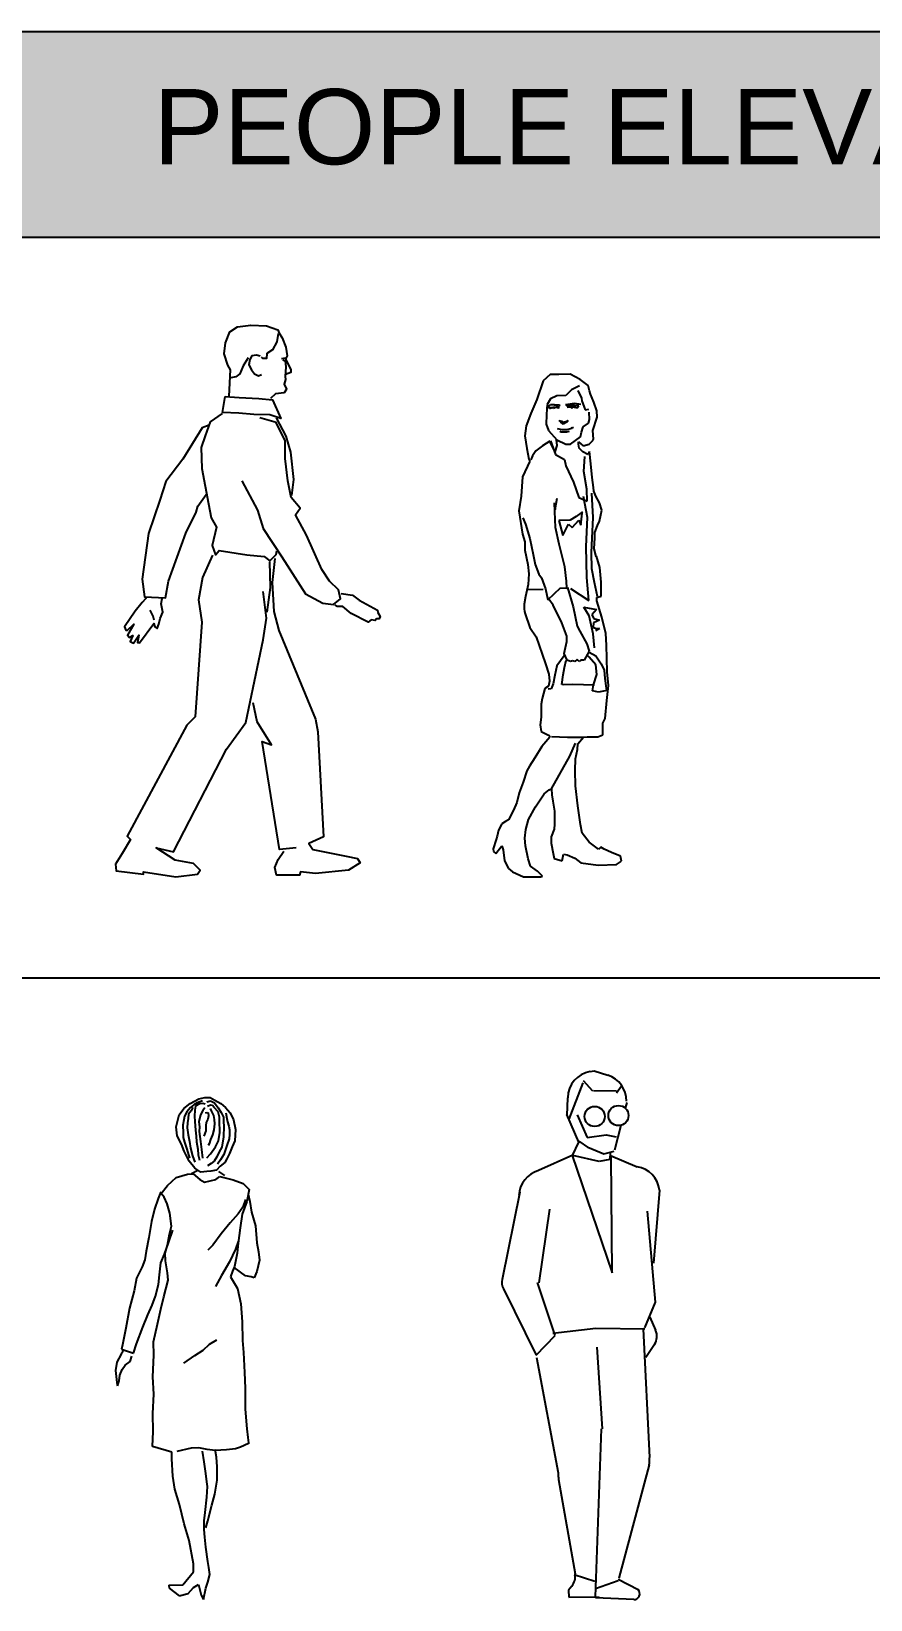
# Model space of a CAD drawing. Header units: millimetres. Extents: x 80073 to 99926, y 37306 to 52946.
# Drawn here: x 88445 to 91232, y 47738 to 52946 of the extents above; entities that cross this region are included whole.
import ezdxf

# ---------------------------------------------------------------- set-up
doc = ezdxf.new("R2010")
doc.units = ezdxf.units.MM
doc.layers.add('www.cad-blocks.net', color=7, linetype='Continuous')
doc.styles.get("Standard").update_dxf_attribs({"font": 'arial.ttf'})

# ---------------------------------------------------------------- blocks, each defined once
blk = doc.blocks.new('A$C05EF372A')
for p, q in [((0.5521, 1.7207), (0.5644, 1.7238)), ((0.5593, 1.7187), (0.5562, 1.7187))]:
    blk.add_line(p, q)
for points in [[(0.3775, 1.5962), (0.3826, 1.684), (0.3734, 1.6993), (0.3611, 1.737), (0.3652, 1.7727), (0.3795, 1.8095), (0.4051, 1.8258), (0.45, 1.8319), (0.5021, 1.8299), (0.5389, 1.8166), (0.544, 1.8054), (0.5542, 1.7901), (0.5664, 1.7585), (0.5705, 1.7299), (0.5644, 1.7187), (0.5828, 1.685), (0.5828, 1.6748), (0.5654, 1.6676)], [(0.5409, 1.8044), (0.5358, 1.7768), (0.5215, 1.7503), (0.5031, 1.738), (0.5021, 1.7207), (0.4909, 1.7207), (0.4847, 1.7258)], [(0.4408, 1.7238), (0.4245, 1.6972), (0.4132, 1.6697), (0.4, 1.6605), (0.3836, 1.6564)], [(0.4806, 1.7289), (0.4684, 1.7319), (0.4531, 1.7299), (0.4469, 1.7176), (0.4428, 1.7003), (0.452, 1.684), (0.4623, 1.6707), (0.4755, 1.6635), (0.4857, 1.6676)], [(0.5562, 1.7166), (0.5634, 1.7135), (0.5664, 1.6931), (0.5634, 1.6615), (0.5644, 1.6513), (0.5603, 1.636), (0.5685, 1.6197), (0.5603, 1.6074), (0.5317, 1.6033), (0.5154, 1.588)], [(0.3542, 1.5388), (0.3145, 1.5107), (0.298, 1.4645), (0.2848, 1.425), (0.2865, 1.3557), (0.3096, 1.2386), (0.3178, 1.1924), (0.336, 1.1611), (0.3211, 1.1), (0.3327, 1.0687), (0.3443, 1.0835), (0.4367, 1.0687), (0.4945, 1.0637), (0.5126, 1.0489), (0.5341, 1.0703), (0.5357, 1.0819)], [(0.4202, 1.3144), (0.4714, 1.2171), (0.4912, 1.1561), (0.5523, 1.0621), (0.6315, 0.94), (0.6893, 0.9087), (0.7239, 0.9038), (0.747, 0.9235), (0.7404, 0.9532), (0.7107, 0.9813), (0.686, 1.0209), (0.6348, 1.1347), (0.5985, 1.2023), (0.6133, 1.2237), (0.5836, 1.26), (0.5721, 1.3144), (0.5638, 1.3887), (0.5638, 1.448), (0.5341, 1.5091), (0.4796, 1.5239)], [(0.5341, 1.5239), (0.5655, 1.4629), (0.582, 1.4101), (0.5919, 1.3194), (0.5853, 1.2666)], [(0.3112, 1.4992), (0.2881, 1.4909), (0.2238, 1.387), (0.1676, 1.3128), (0.1478, 1.2501), (0.1098, 1.1396), (0.0884, 0.9879), (0.0966, 0.9301), (0.166, 0.9268), (0.1759, 0.9813), (0.2337, 1.1413), (0.2683, 1.2105), (0.2733, 1.2303), (0.3013, 1.2699)], [(0.3224, 1.0681), (0.2893, 0.9938), (0.2755, 0.9195), (0.2865, 0.8451), (0.2645, 0.5313), (0.237, 0.5038), (0.0386, 0.1349), (0.0496, 0.1239), (0.022, 0.0771), (0, 0.0413), (0.0028, 0.0193), (0.0937, 0.0083), (0.0937, 0.0165), (0.2011, 0), (0.2728, 0.0083), (0.281, 0.022), (0.259, 0.044), (0.1984, 0.0551), (0.135, 0.0964), (0.1929, 0.0826), (0.3692, 0.4239), (0.4326, 0.512), (0.4904, 0.7873), (0.5015, 0.8589), (0.4904, 0.947)], [(0.5042, 0.8782), (0.5152, 0.9608), (0.5125, 1.0461)], [(0.529, 1.0571), (0.5207, 0.9773), (0.5263, 0.8809), (0.5428, 0.8176), (0.664, 0.5231), (0.6723, 0.4818), (0.6916, 0.1321), (0.642, 0.1101), (0.6558, 0.0908), (0.766, 0.0688), (0.8045, 0.0606), (0.8128, 0.0468), (0.7742, 0.022), (0.664, 0.011), (0.6144, 0.0165), (0.6117, 0.0055), (0.5345, 0.0055), (0.529, 0.0303), (0.54, 0.0578), (0.5593, 0.0853)], [(0.7495, 0.9408), (0.7872, 0.9348), (0.8098, 0.9182), (0.87, 0.8851), (0.8715, 0.8776), (0.879, 0.8641), (0.876, 0.8566), (0.867, 0.8566), (0.8625, 0.8505), (0.8489, 0.8535), (0.8399, 0.846), (0.7827, 0.8746), (0.7556, 0.8972), (0.736, 0.8972), (0.7285, 0.9017)], [(0.1006, 0.9303), (0.1006, 0.9243), (0.0885, 0.9107), (0.0659, 0.8821), (0.0298, 0.8295), (0.0343, 0.8189), (0.0403, 0.8189), (0.0614, 0.8385), (0.0403, 0.8024), (0.0464, 0.7949), (0.0584, 0.8009), (0.0494, 0.7813), (0.0599, 0.7753), (0.078, 0.8024), (0.0735, 0.7783), (0.0795, 0.7768), (0.1277, 0.8415), (0.1307, 0.8295), (0.1382, 0.825), (0.1442, 0.8385), (0.1487, 0.8581), (0.1578, 0.8791), (0.1518, 0.9062), (0.1548, 0.9243)], [(0.1292, 0.852), (0.1257, 0.8659), (0.1156, 0.8851)], [(0.6006, 0.0964), (0.5455, 0.0908), (0.4877, 0.4487), (0.518, 0.4377), (0.4711, 0.5148), (0.4574, 0.5781)]]:
    blk.add_lwpolyline(points)
blk.add_lwpolyline([(0.3642, 1.5952), (0.4112, 1.5921), (0.4766, 1.588), (0.5215, 1.5839), (0.5491, 1.5217), (0.5133, 1.5339), (0.4602, 1.535), (0.4102, 1.539), (0.356, 1.5421)], close=True)
blk = doc.blocks.new('A$C550355B5')
for p, q in [((0.1894, 1.6682), (0.1667, 1.6471)), ((0.2181, 1.6681), (0.1894, 1.6682)), ((0.2559, 1.6696), (0.2181, 1.6681)), ((0.2891, 1.6514), (0.2559, 1.6696)), ((0.1667, 1.6471), (0.1454, 1.5852)), ((0.2603, 1.6167), (0.2421, 1.5986)), ((0.2875, 1.6302), (0.2603, 1.6167)), ((0.2814, 1.6151), (0.2935, 1.5894)), ((0.3162, 1.6317), (0.2891, 1.6514)), ((0.3207, 1.6135), (0.3162, 1.6317)), ((0.1454, 1.5852), (0.1256, 1.5384)), ((0.1801, 1.5685), (0.1786, 1.5534)), ((0.1907, 1.5866), (0.1801, 1.5685)), ((0.1801, 1.5579), (0.1861, 1.564)), ((0.1861, 1.564), (0.1907, 1.5685)), ((0.2119, 1.5971), (0.1907, 1.5866)), ((0.1907, 1.5685), (0.2043, 1.5684)), ((0.2164, 1.5639), (0.1982, 1.5669)), ((0.2043, 1.5684), (0.2209, 1.5669)), ((0.2421, 1.5986), (0.2119, 1.5971)), ((0.2133, 1.5594), (0.2164, 1.5639)), ((0.2209, 1.5669), (0.2194, 1.5624)), ((0.2405, 1.5684), (0.2708, 1.5728)), ((0.2405, 1.5684), (0.2451, 1.5653)), ((0.2451, 1.5653), (0.2496, 1.5638)), ((0.2496, 1.5638), (0.2466, 1.5593)), ((0.2496, 1.5623), (0.2693, 1.5713)), ((0.2662, 1.5638), (0.2496, 1.5623)), ((0.2617, 1.5547), (0.2662, 1.5638)), ((0.2844, 1.5637), (0.2662, 1.5638)), ((0.2708, 1.5728), (0.2919, 1.5698)), ((0.2798, 1.5577), (0.2844, 1.5637)), ((0.2935, 1.5894), (0.295, 1.5803)), ((0.295, 1.5803), (0.3025, 1.5592)), ((0.3237, 1.6029), (0.3207, 1.6135)), ((0.3343, 1.5757), (0.3237, 1.6029)), ((0.3448, 1.547), (0.3343, 1.5757)), ((0.1256, 1.5384), (0.1104, 1.4976)), ((0.177, 1.5337), (0.1769, 1.5035)), ((0.1786, 1.5534), (0.177, 1.5337)), ((0.1861, 1.5579), (0.1997, 1.5594)), ((0.1876, 1.5534), (0.1861, 1.5579)), ((0.1982, 1.5579), (0.1876, 1.5534)), ((0.2012, 1.5549), (0.1982, 1.5579)), ((0.1997, 1.5594), (0.2133, 1.5594)), ((0.2073, 1.5579), (0.2012, 1.5549)), ((0.2194, 1.5563), (0.2073, 1.5579)), ((0.2194, 1.5624), (0.2163, 1.5594)), ((0.2163, 1.5594), (0.2194, 1.5563)), ((0.2193, 1.5155), (0.2268, 1.5125)), ((0.2253, 1.5095), (0.2193, 1.5155)), ((0.2268, 1.5125), (0.2329, 1.5094)), ((0.2329, 1.5094), (0.2419, 1.5124)), ((0.2419, 1.5124), (0.2495, 1.5155)), ((0.2495, 1.5155), (0.2449, 1.5094)), ((0.2466, 1.5593), (0.2617, 1.5608)), ((0.2587, 1.5623), (0.2617, 1.5547)), ((0.2617, 1.5608), (0.2692, 1.5592)), ((0.2692, 1.5592), (0.2798, 1.5577)), ((0.3025, 1.5592), (0.3055, 1.5501)), ((0.3055, 1.5501), (0.3176, 1.5531)), ((0.3175, 1.5062), (0.3205, 1.5183)), ((0.3205, 1.5183), (0.3191, 1.5425)), ((0.331, 1.482), (0.3462, 1.5258)), ((0.3462, 1.5258), (0.3448, 1.547)), ((0.1104, 1.4976), (0.1058, 1.4644)), ((0.1058, 1.4644), (0.1118, 1.4221)), ((0.1769, 1.5035), (0.1844, 1.4824)), ((0.1844, 1.4824), (0.2116, 1.4506)), ((0.2132, 1.4891), (0.2283, 1.4853)), ((0.2267, 1.4762), (0.2222, 1.4792)), ((0.2328, 1.5034), (0.2253, 1.5095)), ((0.2434, 1.4762), (0.2267, 1.4762)), ((0.2283, 1.4853), (0.2449, 1.4852)), ((0.2449, 1.5094), (0.2328, 1.5034)), ((0.2524, 1.4792), (0.2434, 1.4762)), ((0.2449, 1.4852), (0.2615, 1.4897)), ((0.2569, 1.4369), (0.2902, 1.461)), ((0.2615, 1.4897), (0.263, 1.4943)), ((0.263, 1.4943), (0.2645, 1.4882)), ((0.2902, 1.461), (0.2932, 1.4761)), ((0.2932, 1.4761), (0.2993, 1.4942)), ((0.2993, 1.4942), (0.3175, 1.5062)), ((0.334, 1.4533), (0.331, 1.482)), ((0.1118, 1.4221), (0.1193, 1.3873)), ((0.142, 1.4144), (0.1314, 1.3979)), ((0.1647, 1.431), (0.142, 1.4144)), ((0.1889, 1.4461), (0.1647, 1.431)), ((0.2039, 1.4143), (0.1889, 1.4461)), ((0.1904, 1.4476), (0.2069, 1.4022)), ((0.2054, 1.4113), (0.2039, 1.4143)), ((0.2115, 1.4324), (0.2054, 1.4113)), ((0.2101, 1.4506), (0.2115, 1.4324)), ((0.2116, 1.4506), (0.2418, 1.4369)), ((0.2418, 1.4369), (0.2569, 1.4369)), ((0.2841, 1.4368), (0.2841, 1.4444)), ((0.2841, 1.4444), (0.2992, 1.4307)), ((0.2856, 1.4232), (0.2841, 1.4368)), ((0.2976, 1.4111), (0.2856, 1.4232)), ((0.3142, 1.402), (0.2976, 1.4111)), ((0.2992, 1.4307), (0.3188, 1.4367)), ((0.3203, 1.4125), (0.3142, 1.402)), ((0.3188, 1.4367), (0.3309, 1.4488)), ((0.3247, 1.3717), (0.3203, 1.4125)), ((0.3309, 1.4488), (0.334, 1.4533)), ((0.1223, 1.3797), (0.098, 1.3284)), ((0.1193, 1.3873), (0.1223, 1.3797)), ((0.1314, 1.3979), (0.1253, 1.3843)), ((0.2069, 1.4022), (0.2371, 1.3855)), ((0.2371, 1.3855), (0.2416, 1.3644)), ((0.2416, 1.3644), (0.2672, 1.3099)), ((0.302, 1.3461), (0.3051, 1.396)), ((0.3292, 1.3264), (0.3247, 1.3717)), ((0.098, 1.3284), (0.0933, 1.2634)), ((0.2672, 1.3099), (0.2852, 1.26)), ((0.3109, 1.2871), (0.302, 1.3461)), ((0.3336, 1.2931), (0.3292, 1.3264)), ((0.0933, 1.2634), (0.0856, 1.2151)), ((0.2065, 1.2194), (0.2126, 1.2571)), ((0.2852, 1.26), (0.3124, 1.2478)), ((0.3138, 1.1934), (0.3003, 1.263)), ((0.3124, 1.2478), (0.3109, 1.2871)), ((0.3319, 1.1934), (0.3275, 1.2735)), ((0.3351, 1.281), (0.3336, 1.2931)), ((0.3411, 1.2644), (0.3351, 1.281)), ((0.3531, 1.2417), (0.3411, 1.2644)), ((0.0856, 1.2151), (0.0975, 1.138)), ((0.205, 1.2133), (0.2035, 1.242)), ((0.2035, 1.242), (0.2065, 1.2194)), ((0.2079, 1.1604), (0.205, 1.2133)), ((0.2972, 1.2116), (0.276, 1.1965)), ((0.291, 1.1678), (0.2956, 1.2071)), ((0.353, 1.1813), (0.3576, 1.2024)), ((0.3607, 1.2175), (0.3531, 1.2417)), ((0.3576, 1.2024), (0.3607, 1.2175)), ((0.0992, 1.1924), (0.1082, 1.1712)), ((0.1082, 1.1712), (0.1217, 1.1228)), ((0.2199, 1.1045), (0.2079, 1.1604)), ((0.2563, 1.1845), (0.2185, 1.1831)), ((0.2185, 1.1831), (0.232, 1.1332)), ((0.232, 1.1332), (0.2502, 1.1709)), ((0.2502, 1.1709), (0.2623, 1.1603)), ((0.276, 1.1965), (0.2563, 1.1845)), ((0.2623, 1.1603), (0.285, 1.1844)), ((0.285, 1.1844), (0.291, 1.1678)), ((0.309, 1.0967), (0.3138, 1.1934)), ((0.3287, 1.1239), (0.3319, 1.1934)), ((0.3378, 1.1435), (0.3469, 1.1662)), ((0.3469, 1.1662), (0.353, 1.1813)), ((0.0975, 1.138), (0.105, 1.1123)), ((0.105, 1.1123), (0.105, 1.0851)), ((0.1217, 1.1228), (0.1337, 1.0699)), ((0.2378, 1.0289), (0.2199, 1.1045)), ((0.3118, 0.994), (0.309, 1.0967)), ((0.3271, 1.0771), (0.3287, 1.1239)), ((0.3362, 1.0891), (0.3378, 1.1254)), ((0.3378, 1.1254), (0.3378, 1.1435)), ((0.105, 1.0851), (0.1154, 1.0367)), ((0.1337, 1.0699), (0.1396, 1.0367)), ((0.3285, 1.0226), (0.3271, 1.0771)), ((0.3422, 1.0634), (0.3362, 1.0891)), ((0.3437, 1.0649), (0.3422, 1.0634)), ((0.3542, 1.0271), (0.3437, 1.0649)), ((0.1154, 1.0367), (0.1184, 1.0065)), ((0.1184, 1.0065), (0.1168, 0.9702)), ((0.1396, 1.0367), (0.1516, 1.0049)), ((0.1516, 1.0049), (0.1607, 0.9928)), ((0.1607, 0.9928), (0.1742, 0.9565)), ((0.2438, 0.982), (0.2378, 1.0289)), ((0.3177, 0.9169), (0.3118, 0.994)), ((0.3374, 0.9773), (0.3285, 1.0226)), ((0.3586, 0.9788), (0.3542, 1.0271)), ((0.1168, 0.9702), (0.1077, 0.931)), ((0.1153, 0.9536), (0.1666, 0.955)), ((0.1742, 0.9565), (0.1817, 0.9202)), ((0.1817, 0.9202), (0.2241, 0.9594)), ((0.2241, 0.9594), (0.2452, 0.9579)), ((0.2452, 0.9579), (0.2438, 0.982)), ((0.2467, 0.9609), (0.2662, 0.8959)), ((0.2573, 0.9578), (0.3177, 0.9169)), ((0.3464, 0.9304), (0.3374, 0.9773)), ((0.3585, 0.9319), (0.3586, 0.9788)), ((0.1077, 0.931), (0.1038, 0.9057)), ((0.1998, 0.902), (0.1847, 0.9217)), ((0.2283, 0.843), (0.1998, 0.902)), ((0.2662, 0.8959), (0.2797, 0.8324)), ((0.3191, 0.867), (0.301, 0.8958)), ((0.301, 0.8958), (0.3433, 0.8881)), ((0.3433, 0.8881), (0.3281, 0.87)), ((0.3449, 0.9274), (0.3585, 0.9319)), ((0.3449, 0.9168), (0.3449, 0.9274)), ((0.3614, 0.8624), (0.3449, 0.9168)), ((0.1068, 0.8731), (0.1225, 0.8282)), ((0.2449, 0.7992), (0.2283, 0.843)), ((0.3325, 0.8065), (0.3191, 0.867)), ((0.3281, 0.87), (0.3342, 0.8579)), ((0.3341, 0.8428), (0.3326, 0.8277)), ((0.3538, 0.8518), (0.3341, 0.8428)), ((0.3342, 0.8579), (0.3538, 0.8518)), ((0.3748, 0.808), (0.3614, 0.8624)), ((0.1225, 0.8282), (0.1436, 0.7964)), ((0.1436, 0.7964), (0.1631, 0.7389)), ((0.2448, 0.7811), (0.2449, 0.7992)), ((0.2797, 0.8324), (0.2887, 0.8157)), ((0.2887, 0.8157), (0.3113, 0.7734)), ((0.337, 0.7597), (0.3325, 0.8065)), ((0.3326, 0.8277), (0.3447, 0.8247)), ((0.3537, 0.8246), (0.3401, 0.8171)), ((0.3447, 0.8247), (0.3537, 0.8246)), ((0.3763, 0.7687), (0.3748, 0.808)), ((0.1631, 0.7389), (0.1736, 0.7072)), ((0.2357, 0.7342), (0.2114, 0.701)), ((0.2357, 0.7418), (0.2448, 0.7811)), ((0.2462, 0.7191), (0.2357, 0.7418)), ((0.3188, 0.7492), (0.3021, 0.719)), ((0.3113, 0.7734), (0.3188, 0.7492)), ((0.3188, 0.7295), (0.3142, 0.7341)), ((0.3188, 0.7461), (0.3414, 0.734)), ((0.3414, 0.7038), (0.3188, 0.7295)), ((0.3414, 0.734), (0.3595, 0.7068)), ((0.3791, 0.681), (0.3763, 0.7687)), ((0.1736, 0.7072), (0.1857, 0.6724)), ((0.2114, 0.701), (0.2053, 0.6693)), ((0.2325, 0.6708), (0.2371, 0.6949)), ((0.2371, 0.6949), (0.2432, 0.7191)), ((0.2432, 0.7191), (0.2462, 0.7176)), ((0.2568, 0.7145), (0.2462, 0.7191)), ((0.2643, 0.7175), (0.2568, 0.7145)), ((0.2719, 0.7145), (0.2643, 0.7175)), ((0.2795, 0.722), (0.2719, 0.7145)), ((0.2855, 0.7145), (0.2795, 0.722)), ((0.2915, 0.719), (0.2855, 0.7145)), ((0.3021, 0.719), (0.2915, 0.719)), ((0.3443, 0.672), (0.3414, 0.7038)), ((0.3595, 0.7068), (0.3685, 0.6856)), ((0.3685, 0.6856), (0.3715, 0.6584)), ((0.3835, 0.6357), (0.3791, 0.681)), ((0.1719, 0.6256), (0.1628, 0.5923)), ((0.1841, 0.6331), (0.1719, 0.6256)), ((0.1871, 0.6497), (0.1841, 0.6331)), ((0.1857, 0.6724), (0.1871, 0.6497)), ((0.1992, 0.6406), (0.1931, 0.624)), ((0.2053, 0.6693), (0.1992, 0.6406)), ((0.2279, 0.639), (0.2325, 0.6708)), ((0.2354, 0.6375), (0.2279, 0.639)), ((0.2642, 0.639), (0.2354, 0.6375)), ((0.3367, 0.6358), (0.2642, 0.639)), ((0.3306, 0.6177), (0.3337, 0.6373)), ((0.3337, 0.6373), (0.3443, 0.672)), ((0.3715, 0.6584), (0.376, 0.6266)), ((0.376, 0.6266), (0.3774, 0.6191)), ((0.3774, 0.5858), (0.3835, 0.6357)), ((0.1628, 0.5923), (0.1597, 0.5727)), ((0.1931, 0.624), (0.1825, 0.6225)), ((0.3502, 0.6131), (0.3306, 0.6177)), ((0.3774, 0.6191), (0.3502, 0.6131)), ((0.3727, 0.5254), (0.3774, 0.5858)), ((0.1596, 0.5304), (0.1566, 0.5047)), ((0.1597, 0.5455), (0.1596, 0.5304)), ((0.1597, 0.5727), (0.1597, 0.5455)), ((0.3651, 0.5103), (0.3727, 0.5254)), ((0.1566, 0.5047), (0.1595, 0.482)), ((0.1595, 0.482), (0.1822, 0.4714)), ((0.1822, 0.4714), (0.1852, 0.4699)), ((0.1852, 0.4699), (0.1882, 0.4638)), ((0.3484, 0.465), (0.365, 0.471)), ((0.365, 0.471), (0.3651, 0.5103)), ((0.1624, 0.4322), (0.1382, 0.3944)), ((0.1882, 0.4638), (0.1624, 0.4322)), ((0.1943, 0.4653), (0.2471, 0.4637)), ((0.2471, 0.4637), (0.3, 0.4636)), ((0.2546, 0.4002), (0.2743, 0.444)), ((0.2742, 0.3911), (0.2803, 0.4228)), ((0.2803, 0.4228), (0.2818, 0.441)), ((0.2818, 0.441), (0.3, 0.4636)), ((0.3, 0.4636), (0.3121, 0.4651)), ((0.3121, 0.4651), (0.3484, 0.465)), ((0.1215, 0.3673), (0.1124, 0.3522)), ((0.1382, 0.3944), (0.1215, 0.3673)), ((0.1939, 0.2916), (0.2546, 0.4002)), ((0.2726, 0.3533), (0.2742, 0.3911)), ((0.1002, 0.3144), (0.0865, 0.2782)), ((0.1124, 0.3522), (0.1002, 0.3144)), ((0.274, 0.302), (0.2726, 0.3533)), ((0.0865, 0.2782), (0.0789, 0.2465)), ((0.1408, 0.2327), (0.1697, 0.275)), ((0.1697, 0.275), (0.1863, 0.2886)), ((0.1863, 0.2886), (0.1939, 0.2916)), ((0.1939, 0.2916), (0.1953, 0.2719)), ((0.1953, 0.2719), (0.1983, 0.2508)), ((0.2814, 0.2355), (0.274, 0.302)), ((0.0683, 0.2208), (0.0516, 0.1891)), ((0.0789, 0.2465), (0.0683, 0.2208)), ((0.1181, 0.1905), (0.1408, 0.2327)), ((0.1983, 0.2508), (0.2043, 0.2175)), ((0.2043, 0.2175), (0.2042, 0.1948)), ((0.2903, 0.1735), (0.2814, 0.2355)), ((0.0289, 0.1756), (0.0183, 0.1544)), ((0.041, 0.1831), (0.0289, 0.1756)), ((0.0516, 0.1891), (0.041, 0.1831)), ((0.1059, 0.1286), (0.1089, 0.1573)), ((0.1089, 0.1573), (0.1181, 0.1905)), ((0.2026, 0.1586), (0.1935, 0.1329)), ((0.2042, 0.1752), (0.2026, 0.1586)), ((0.2042, 0.1948), (0.2042, 0.1752)), ((0.2963, 0.1448), (0.2903, 0.1735)), ((0.0106, 0.1242), (0, 0.0925)), ((0.0137, 0.1348), (0.0106, 0.1242)), ((0.0183, 0.1544), (0.0137, 0.1348)), ((0.1073, 0.1029), (0.1059, 0.1286)), ((0.1935, 0.1329), (0.1935, 0.1117)), ((0.1935, 0.1117), (0.1994, 0.077)), ((0.3189, 0.1145), (0.2963, 0.1448)), ((0.3506, 0.0917), (0.3189, 0.1145)), ((0, 0.0925), (0.0015, 0.0835)), ((0.0015, 0.0835), (0.009, 0.0774)), ((0.009, 0.0774), (0.0287, 0.103)), ((0.0287, 0.103), (0.0332, 0.0894)), ((0.0332, 0.0894), (0.0377, 0.0532)), ((0.0377, 0.0532), (0.0512, 0.0274)), ((0.1163, 0.059), (0.1073, 0.1029)), ((0.1238, 0.0348), (0.1163, 0.059)), ((0.1994, 0.077), (0.2024, 0.0603)), ((0.2024, 0.0603), (0.2296, 0.0527)), ((0.2296, 0.0527), (0.2342, 0.0754)), ((0.2342, 0.0754), (0.2463, 0.0723)), ((0.2463, 0.0723), (0.2719, 0.0617)), ((0.2719, 0.0617), (0.2915, 0.0465)), ((0.3581, 0.0978), (0.3506, 0.0917)), ((0.3687, 0.0917), (0.3581, 0.0978)), ((0.3929, 0.0811), (0.3687, 0.0917)), ((0.4231, 0.0689), (0.3929, 0.0811)), ((0.4094, 0.0402), (0.426, 0.0523)), ((0.426, 0.0523), (0.4231, 0.0689)), ((0.0512, 0.0274), (0.0648, 0.0168)), ((0.0648, 0.0168), (0.101, 0.0001)), ((0.101, 0.0001), (0.1388, 0)), ((0.1479, 0.0182), (0.1238, 0.0348)), ((0.1388, 0), (0.157, 0)), ((0.1645, 0.0015), (0.1479, 0.0182)), ((0.157, 0), (0.1645, 0.0015)), ((0.2915, 0.0465), (0.349, 0.0389)), ((0.349, 0.0389), (0.4094, 0.0402))]:
    blk.add_line(p, q)
blk.add_arc((0.1706, 0.8955), 0.0676, 171.2563, 199.312)
blk = doc.blocks.new('A$C561019B0')
for p, q in [((0.2775, 1.6632), (0.2971, 1.6681)), ((0.2971, 1.6681), (0.3152, 1.6674)), ((0.3152, 1.6674), (0.3307, 1.6588)), ((0.2117, 1.6102), (0.2275, 1.6306)), ((0.2275, 1.6306), (0.2483, 1.6475)), ((0.2371, 1.6204), (0.2295, 1.6051)), ((0.2498, 1.6348), (0.2371, 1.6204)), ((0.2515, 1.6238), (0.243, 1.6119)), ((0.2483, 1.6475), (0.2775, 1.6632)), ((0.2609, 1.6433), (0.2498, 1.6348)), ((0.2566, 1.634), (0.2515, 1.6238)), ((0.2719, 1.6501), (0.2609, 1.6433)), ((0.2634, 1.6255), (0.2626, 1.6059)), ((0.266, 1.6391), (0.2634, 1.6255)), ((0.2804, 1.6467), (0.266, 1.6391)), ((0.2889, 1.6561), (0.2719, 1.6501)), ((0.2906, 1.6476), (0.2804, 1.6467)), ((0.2906, 1.6246), (0.2829, 1.6102)), ((0.2982, 1.645), (0.2906, 1.6476)), ((0.2965, 1.6331), (0.2906, 1.6246)), ((0.2991, 1.617), (0.3042, 1.6178)), ((0.3033, 1.6527), (0.3161, 1.6561)), ((0.3042, 1.6178), (0.3084, 1.617)), ((0.3161, 1.6416), (0.3059, 1.6382)), ((0.3084, 1.617), (0.3093, 1.6068)), ((0.3144, 1.6306), (0.3178, 1.6238)), ((0.3161, 1.6561), (0.3288, 1.6501)), ((0.3229, 1.6408), (0.3161, 1.6416)), ((0.3178, 1.6238), (0.3254, 1.6076)), ((0.3279, 1.634), (0.3229, 1.6408)), ((0.3415, 1.6204), (0.3279, 1.634)), ((0.3288, 1.6501), (0.3415, 1.6331)), ((0.3307, 1.6588), (0.3501, 1.6479)), ((0.3415, 1.6331), (0.3517, 1.6178)), ((0.3458, 1.6017), (0.3415, 1.6204)), ((0.3501, 1.6479), (0.3656, 1.6343)), ((0.3517, 1.6178), (0.3585, 1.6025)), ((0.3656, 1.6343), (0.3814, 1.6171)), ((0.3662, 1.6161), (0.3696, 1.5975)), ((0.3814, 1.6171), (0.3918, 1.5929)), ((0.2015, 1.5699), (0.2117, 1.6102)), ((0.205, 1.5401), (0.2015, 1.5699)), ((0.2269, 1.5932), (0.2244, 1.5762)), ((0.2244, 1.5762), (0.2252, 1.5499)), ((0.2295, 1.6051), (0.2269, 1.5932)), ((0.2396, 1.583), (0.2388, 1.5669)), ((0.2388, 1.5669), (0.2413, 1.5431)), ((0.2413, 1.5983), (0.2396, 1.583)), ((0.243, 1.6119), (0.2413, 1.5983)), ((0.2626, 1.6059), (0.2634, 1.5881)), ((0.2634, 1.5881), (0.266, 1.5592)), ((0.2829, 1.6102), (0.277, 1.5864)), ((0.277, 1.5864), (0.2795, 1.5703)), ((0.2795, 1.5703), (0.2787, 1.5541)), ((0.3016, 1.5847), (0.2999, 1.5745)), ((0.2999, 1.5745), (0.2999, 1.5626)), ((0.2999, 1.5626), (0.2999, 1.5567)), ((0.3067, 1.5958), (0.3016, 1.5847)), ((0.3093, 1.6068), (0.3067, 1.5958)), ((0.3254, 1.6076), (0.3279, 1.5941)), ((0.3296, 1.5805), (0.3271, 1.5601)), ((0.3279, 1.5941), (0.3296, 1.5805)), ((0.3458, 1.5907), (0.3458, 1.6017)), ((0.3466, 1.5516), (0.3458, 1.5907)), ((0.3585, 1.6025), (0.3594, 1.5873)), ((0.3602, 1.572), (0.3585, 1.5371)), ((0.3594, 1.5873), (0.3602, 1.572)), ((0.3696, 1.5975), (0.3721, 1.5873)), ((0.3721, 1.5873), (0.3772, 1.5728)), ((0.3772, 1.5728), (0.3789, 1.5601)), ((0.3918, 1.5929), (0.399, 1.5613)), ((0.2193, 1.5122), (0.205, 1.5401)), ((0.2287, 1.4891), (0.2193, 1.5122)), ((0.2252, 1.5499), (0.2252, 1.5346)), ((0.2252, 1.5346), (0.2295, 1.5193)), ((0.2295, 1.5193), (0.2371, 1.4964)), ((0.2413, 1.5431), (0.2456, 1.521)), ((0.2456, 1.521), (0.2498, 1.4989)), ((0.266, 1.5592), (0.2685, 1.5388)), ((0.2685, 1.5388), (0.2694, 1.5201)), ((0.2694, 1.5201), (0.2736, 1.4964)), ((0.2787, 1.5541), (0.2829, 1.521)), ((0.2829, 1.521), (0.2855, 1.4947)), ((0.2999, 1.5567), (0.294, 1.5388)), ((0.3118, 1.5133), (0.3084, 1.5083)), ((0.3161, 1.5278), (0.3118, 1.5133)), ((0.3229, 1.5431), (0.3161, 1.5278)), ((0.3271, 1.5601), (0.3229, 1.5431)), ((0.3322, 1.5032), (0.3424, 1.5235)), ((0.3424, 1.5235), (0.3466, 1.5516)), ((0.3585, 1.5371), (0.3534, 1.5023)), ((0.378, 1.5303), (0.3704, 1.5083)), ((0.3789, 1.5448), (0.378, 1.5303)), ((0.3789, 1.5601), (0.3789, 1.5448)), ((0.3961, 1.5237), (0.3874, 1.5032)), ((0.399, 1.5613), (0.3961, 1.5237)), ((0.2454, 1.4563), (0.2287, 1.4891)), ((0.2371, 1.4964), (0.2456, 1.4658)), ((0.2498, 1.4989), (0.2558, 1.4743)), ((0.2558, 1.4743), (0.2643, 1.453)), ((0.2736, 1.4964), (0.2753, 1.4768)), ((0.2753, 1.4768), (0.2795, 1.459)), ((0.2855, 1.4947), (0.2897, 1.4658)), ((0.3033, 1.4675), (0.3161, 1.4802)), ((0.3161, 1.4802), (0.3322, 1.5032)), ((0.3373, 1.47), (0.3279, 1.4564)), ((0.3449, 1.487), (0.3373, 1.47)), ((0.3492, 1.4607), (0.339, 1.4462)), ((0.3534, 1.5023), (0.3449, 1.487)), ((0.3602, 1.4785), (0.3492, 1.4607)), ((0.3704, 1.5083), (0.3602, 1.4785)), ((0.37, 1.4636), (0.3639, 1.4516)), ((0.3787, 1.4816), (0.37, 1.4636)), ((0.3874, 1.5032), (0.3787, 1.4816)), ((0.2023, 1.402), (0.239, 1.4127)), ((0.239, 1.4127), (0.2581, 1.4136)), ((0.2643, 1.433), (0.2454, 1.4563)), ((0.2532, 1.4152), (0.2738, 1.426)), ((0.2581, 1.4136), (0.2799, 1.3953)), ((0.2837, 1.4197), (0.2643, 1.433)), ((0.3033, 1.4217), (0.2837, 1.4197)), ((0.3164, 1.4229), (0.3033, 1.4217)), ((0.3178, 1.4488), (0.3059, 1.4403)), ((0.3359, 1.4263), (0.3164, 1.4229)), ((0.3279, 1.4564), (0.3178, 1.4488)), ((0.3481, 1.4397), (0.3359, 1.4263)), ((0.3637, 1.4082), (0.3433, 1.4215)), ((0.3639, 1.4516), (0.3481, 1.4397)), ((0.1511, 1.3543), (0.1424, 1.3323)), ((0.1521, 1.3493), (0.173, 1.3757)), ((0.173, 1.3757), (0.2023, 1.402)), ((0.2799, 1.3953), (0.2955, 1.3866)), ((0.2955, 1.3866), (0.315, 1.3903)), ((0.315, 1.3903), (0.3332, 1.3948)), ((0.3332, 1.3948), (0.3467, 1.4056)), ((0.3467, 1.4056), (0.3913, 1.3942)), ((0.3913, 1.3942), (0.4239, 1.3818)), ((0.4239, 1.3818), (0.4443, 1.3625)), ((0.4443, 1.3625), (0.4368, 1.3225)), ((0.1424, 1.3323), (0.13, 1.2963)), ((0.1619, 1.3361), (0.1521, 1.3493)), ((0.1724, 1.314), (0.1619, 1.3361)), ((0.1806, 1.2837), (0.1724, 1.314)), ((0.4231, 1.3031), (0.4073, 1.2816)), ((0.4368, 1.3225), (0.4215, 1.28)), ((0.4319, 1.3285), (0.4231, 1.3031)), ((0.4406, 1.3465), (0.4464, 1.3224)), ((0.4464, 1.3224), (0.4521, 1.2872)), ((0.12, 1.2563), (0.111, 1.2021)), ((0.13, 1.2963), (0.12, 1.2563)), ((0.1862, 1.24), (0.1806, 1.2837)), ((0.3815, 1.2513), (0.351, 1.2143)), ((0.4073, 1.2816), (0.3815, 1.2513)), ((0.4215, 1.28), (0.4148, 1.2351)), ((0.4521, 1.2872), (0.4648, 1.2409)), ((0.111, 1.2021), (0.1025, 1.157)), ((0.1725, 1.177), (0.1799, 1.2135)), ((0.1761, 1.1844), (0.1911, 1.2265)), ((0.1799, 1.2135), (0.1862, 1.24)), ((0.351, 1.2143), (0.324, 1.177)), ((0.4148, 1.2351), (0.4074, 1.1833)), ((0.4648, 1.2409), (0.4692, 1.1852)), ((0.1025, 1.157), (0.0975, 1.1282)), ((0.1513, 1.118), (0.1626, 1.1469)), ((0.1626, 1.1469), (0.1761, 1.1844)), ((0.1648, 1.1505), (0.1725, 1.177)), ((0.166, 1.1253), (0.1648, 1.1505)), ((0.324, 1.177), (0.3068, 1.1601)), ((0.3987, 1.1642), (0.3792, 1.1218)), ((0.4048, 1.1511), (0.3952, 1.106)), ((0.4076, 1.1892), (0.3987, 1.1642)), ((0.4074, 1.1833), (0.4048, 1.1511)), ((0.4692, 1.1852), (0.4749, 1.155)), ((0.4749, 1.155), (0.4782, 1.1269)), ((0.0891, 1.1054), (0.07, 1.0679)), ((0.0975, 1.1282), (0.0891, 1.1054)), ((0.146, 1.0783), (0.1513, 1.118)), ((0.1727, 1.0851), (0.166, 1.1253)), ((0.3792, 1.1218), (0.3518, 1.0763)), ((0.3952, 1.106), (0.389, 1.0906)), ((0.432, 1.0755), (0.3941, 1.1034)), ((0.4782, 1.1269), (0.4697, 1.0897)), ((0.07, 1.0679), (0.0621, 1.0255)), ((0.1332, 1.008), (0.1427, 1.0467)), ((0.1427, 1.0467), (0.146, 1.0783)), ((0.1613, 1.0054), (0.1749, 1.061)), ((0.1749, 1.061), (0.1727, 1.0851)), ((0.3518, 1.0763), (0.3323, 1.0399)), ((0.389, 1.0906), (0.3823, 1.0721)), ((0.3823, 1.0721), (0.406, 1.0332)), ((0.4511, 1.0715), (0.432, 1.0755)), ((0.461, 1.0689), (0.4511, 1.0715)), ((0.4697, 1.0897), (0.461, 1.0689)), ((0.0621, 1.0255), (0.047, 0.9678)), ((0.1216, 0.9781), (0.1332, 1.008)), ((0.151, 0.9643), (0.1613, 1.0054)), ((0.406, 1.0332), (0.4165, 0.9824)), ((0.047, 0.9678), (0.0343, 0.9012)), ((0.0911, 0.9052), (0.1072, 0.9456)), ((0.1072, 0.9456), (0.1216, 0.9781)), ((0.1398, 0.9147), (0.151, 0.9643)), ((0.4165, 0.9824), (0.4206, 0.9227)), ((0.0343, 0.9012), (0.0239, 0.8467)), ((0.0705, 0.8498), (0.0911, 0.9052)), ((0.1269, 0.8567), (0.1398, 0.9147)), ((0.4206, 0.9227), (0.4225, 0.861)), ((0.0239, 0.8467), (0.0202, 0.8321)), ((0.0603, 0.818), (0.0705, 0.8498)), ((0.1279, 0.812), (0.1269, 0.8567)), ((0.2916, 0.8285), (0.3124, 0.8489)), ((0.3124, 0.8489), (0.3366, 0.8632)), ((0.4225, 0.861), (0.4256, 0.8212)), ((0.0052, 0.7886), (0, 0.761)), ((0.019, 0.8151), (0.0052, 0.7886)), ((0.0262, 0.825), (0.019, 0.8151)), ((0.0202, 0.8321), (0.0603, 0.818)), ((0.0323, 0.7792), (0.0494, 0.7911)), ((0.0494, 0.7911), (0.0542, 0.8081)), ((0.1247, 0.7403), (0.1279, 0.812)), ((0.227, 0.7855), (0.2634, 0.8107)), ((0.2634, 0.8107), (0.2916, 0.8285)), ((0.4256, 0.8212), (0.4289, 0.7545)), ((0, 0.761), (0.0046, 0.7209)), ((0.0125, 0.7267), (0.0148, 0.7453)), ((0.0148, 0.7453), (0.022, 0.7648)), ((0.022, 0.7648), (0.0323, 0.7792)), ((0.1277, 0.6821), (0.1247, 0.7403)), ((0.4289, 0.7545), (0.4309, 0.7023)), ((0.0046, 0.7209), (0.0074, 0.7097)), ((0.0074, 0.7097), (0.0125, 0.7267)), ((0.1246, 0.6179), (0.1277, 0.6821)), ((0.4309, 0.7023), (0.4313, 0.632)), ((0.4313, 0.632), (0.4367, 0.5667)), ((0.1255, 0.5586), (0.1246, 0.6179)), ((0.1236, 0.509), (0.1255, 0.5586)), ((0.4367, 0.5667), (0.44, 0.5386)), ((0.44, 0.5386), (0.4423, 0.5205)), ((0.1876, 0.4892), (0.1236, 0.509)), ((0.1874, 0.4672), (0.1876, 0.4892)), ((0.252, 0.5032), (0.2036, 0.4916)), ((0.2775, 0.504), (0.252, 0.5032)), ((0.3051, 0.4988), (0.2775, 0.504)), ((0.2948, 0.4577), (0.2895, 0.4929)), ((0.3317, 0.495), (0.3051, 0.4988)), ((0.3354, 0.4733), (0.3317, 0.4985)), ((0.3693, 0.4971), (0.3317, 0.495)), ((0.3378, 0.4406), (0.3354, 0.4733)), ((0.3985, 0.5003), (0.3693, 0.4971)), ((0.4156, 0.5062), (0.3985, 0.5003)), ((0.4423, 0.518), (0.4156, 0.5062)), ((0.4423, 0.5205), (0.4423, 0.517)), ((0.4423, 0.517), (0.4423, 0.518)), ((0.1908, 0.4104), (0.1874, 0.4672)), ((0.2998, 0.419), (0.2948, 0.4577)), ((0.3041, 0.3913), (0.2998, 0.419)), ((0.3374, 0.3969), (0.3378, 0.4406)), ((0.1974, 0.3667), (0.1908, 0.4104)), ((0.2126, 0.3158), (0.1974, 0.3667)), ((0.3032, 0.3401), (0.3054, 0.3753)), ((0.3054, 0.3753), (0.3041, 0.3913)), ((0.3303, 0.3498), (0.3374, 0.3969)), ((0.2279, 0.2515), (0.2126, 0.3158)), ((0.2985, 0.2895), (0.3032, 0.3401)), ((0.3068, 0.2614), (0.3204, 0.3134)), ((0.3204, 0.3134), (0.3303, 0.3498)), ((0.2944, 0.2324), (0.2947, 0.2615)), ((0.2947, 0.2615), (0.2985, 0.2895)), ((0.3005, 0.2387), (0.3068, 0.2614)), ((0.2447, 0.1962), (0.2279, 0.2515)), ((0.2973, 0.2071), (0.2944, 0.2324)), ((0.2593, 0.1192), (0.2447, 0.1962)), ((0.3006, 0.1745), (0.2973, 0.2071)), ((0.3066, 0.1272), (0.3006, 0.1745)), ((0.2591, 0.0926), (0.2593, 0.1192)), ((0.3099, 0.1063), (0.3066, 0.1272)), ((0.3136, 0.0835), (0.3099, 0.1063)), ((0.2235, 0.0493), (0.2591, 0.0926)), ((0.3001, 0.0386), (0.3067, 0.0581)), ((0.3067, 0.0581), (0.3136, 0.0835)), ((0.1772, 0.0485), (0.2235, 0.0493)), ((0.1772, 0.0485), (0.1787, 0.0376)), ((0.1787, 0.0376), (0.2122, 0.0128)), ((0.2122, 0.0128), (0.2413, 0.02)), ((0.2413, 0.02), (0.2596, 0.0404)), ((0.2596, 0.0404), (0.2757, 0.0498)), ((0.2757, 0.0498), (0.2849, 0.0146)), ((0.2849, 0.0146), (0.2922, 0)), ((0.2922, 0), (0.3001, 0.0386))]:
    blk.add_line(p, q)
blk = doc.blocks.new('A$C532E0630')
at = {"linetype": 'ByBlock'}
for p, q in [((0.2694, 1.7238), (0.3003, 1.6894)), ((0.2929, 1.7537), (0.3064, 1.756)), ((0.3064, 1.756), (0.3515, 1.7414)), ((0.217, 1.6074), (0.2183, 1.667)), ((0.2229, 1.5958), (0.2694, 1.7164)), ((0.3036, 1.6906), (0.3807, 1.6901)), ((0.3807, 1.6827), (0.3969, 1.706)), ((0.4142, 1.6515), (0.4094, 1.6324)), ((0.2141, 1.6107), (0.2541, 1.5194)), ((0.2495, 1.6104), (0.2825, 1.5342)), ((0.3948, 1.5751), (0.3739, 1.4925)), ((0.2541, 1.5194), (0.2327, 1.4754)), ((0.288, 1.5006), (0.2563, 1.5223)), ((0.2825, 1.5342), (0.346, 1.5431)), ((0.346, 1.5431), (0.3792, 1.5371)), ((0.235, 1.476), (0.1211, 1.4252)), ((0.2322, 1.4783), (0.3658, 1.0857)), ((0.3227, 1.4555), (0.2355, 1.4754)), ((0.2854, 1.5024), (0.3378, 1.4803)), ((0.3577, 1.4614), (0.3227, 1.4555)), ((0.3382, 1.4808), (0.3722, 1.4888)), ((0.3597, 1.4856), (0.3577, 1.4614)), ((0.3602, 1.4752), (0.4489, 1.4378)), ((0.3658, 1.0857), (0.363, 1.4715)), ((0.5233, 1.3601), (0.5033, 1.1176)), ((0.0592, 1.353), (0.0006, 1.0637)), ((0.1579, 1.2965), (0.1222, 1.0524)), ((0.5095, 0.9875), (0.4833, 1.29)), ((0.1761, 0.8774), (0.1181, 1.0537)), ((0.0047, 1.0317), (0.1133, 0.8117)), ((0.4743, 0.9031), (0.5095, 0.9875)), ((0.4914, 0.9384), (0.5104, 0.895)), ((0.1685, 0.8848), (0.3121, 0.9013)), ((0.3121, 0.9013), (0.4743, 0.8996)), ((0.4686, 0.8997), (0.4898, 0.4715)), ((0.1133, 0.8117), (0.1761, 0.8774)), ((0.3334, 0.567), (0.3156, 0.8386)), ((0.5062, 0.8472), (0.4776, 0.8043)), ((0.1147, 0.8043), (0.187, 0.4211)), ((0.3111, 0.0094), (0.3309, 0.567)), ((0.4893, 0.4478), (0.3877, 0.0716)), ((0.1881, 0.3988), (0.2427, 0.0853)), ((0.2397, 0.084), (0.3088, 0.0619)), ((0.3858, 0.0624), (0.3111, 0.0356)), ((0.3858, 0.0676), (0.4523, 0.0334)), ((0.2318, 0.0447), (0.2206, 0.0312)), ((0.2206, 0.0312), (0.2218, 0.0087)), ((0.2218, 0.0087), (0.3223, 0.0096)), ((0.4375, 0), (0.3111, 0.0059))]:
    blk.add_line(p, q, dxfattribs=at)
for centre in [(0.3079, 1.6047), (0.3868, 1.6076)]:
    blk.add_circle(centre, 0.0335, dxfattribs=at)
for centre, radius, start, end in [((0.3082, 1.665), 0.09, 99.8163, 178.7371), ((0.3238, 1.6558), 0.09, 0, 72.0687), ((0.1462, 1.3388), 0.09, 106.2476, 177.4886), ((0.434, 1.3491), 0.09, 7.0196, 80.4359), ((0.0496, 1.0538), 0.05, 168.5542, 206.2712), ((0.4646, 0.875), 0.05, 326.3099, 23.6294), ((0.4003, 0.4616), 0.09, 351.2106, 6.3054), ((0.2767, 0.4142), 0.09, 175.6294, 189.8778), ((0.1934, 0.0767), 0.05, 320.1944, 9.8778), ((0.4375, 0.02), 0.02, 270, 42.2542)]:
    blk.add_arc(centre, radius, start, end, dxfattribs=at)
blk = doc.blocks.new('format')
at = {"layer": 'www.cad-blocks.net', "true_color": 0x546d8e}
h = blk.add_hatch(color=155, dxfattribs=at)
h.set_gradient(color1=(68, 68, 68), color2=(84, 109, 142), tint=1)
h.paths.add_polyline_path([(82028.4, 52946.5), (82028.4, 52262.9), (99925.9, 52262.9), (99925.9, 52946.5)])
at = {"layer": 'www.cad-blocks.net', "color": 155, "true_color": 0x546d8e}
for p, q in [((82028.4, 52946.5), (99925.9, 52946.5)), ((82028.4, 52262.9), (99925.9, 52262.9)), ((82028.4, 52262.9), (99925.9, 52262.9)), ((82028.4, 49803.2), (99925.9, 49803.2))]:
    blk.add_line(p, q, dxfattribs=at)
at = {"layer": 'www.cad-blocks.net', "insert": (88850.1, 52755), "char_height": 250, "attachment_point": 1}
blk.add_mtext_dynamic_manual_height_columns('{\\C255;\\c16777215;PEOPLE ELEVATION }', width=18450.312, gutter_width=12.5, heights=[0], dxfattribs=at)

msp = doc.modelspace()

# ---------------------------------------------------------------- block references
at = {"xscale": 1000, "yscale": 1000, "zscale": 1000}
for name, p in [('A$C05EF372A', (88723.8, 50139)), ('A$C550355B5', (89978, 50139)), ('A$C532E0630', (90007.6, 47738.4)), ('A$C561019B0', (88723.8, 47738.4))]:
    msp.add_blockref(name, p, dxfattribs=at)
at = {"layer": 'www.cad-blocks.net'}
msp.add_blockref('format', (0, 0), dxfattribs=at)

doc.saveas('drawing.dxf')
